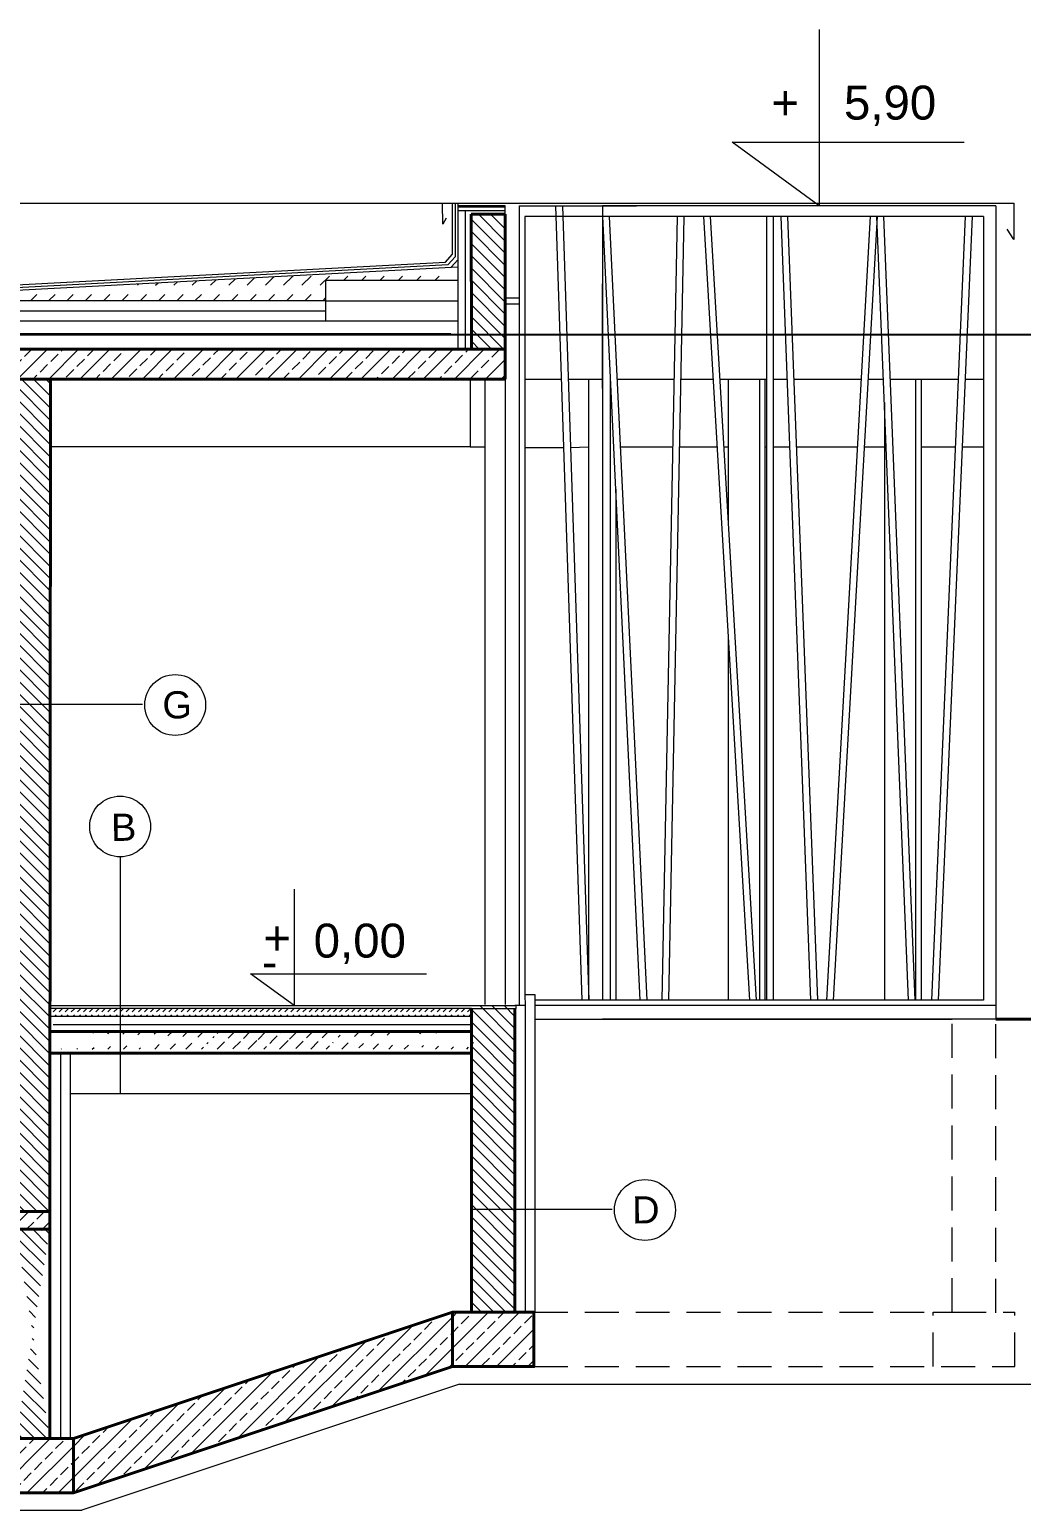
# Model space of a CAD drawing. Header units: millimetres. Extents: x -105266 to 178069, y 491 to 168574.
# Drawn here: x -79101 to -78370, y 33665 to 34755 of the extents above; entities that cross this region are included whole.
import ezdxf

# ---------------------------------------------------------------- set-up
doc = ezdxf.new("R2010")
doc.units = ezdxf.units.MM
doc.linetypes.add('HIDDENX2', pattern=[0.75, 0.5, -0.25])
for name, color, linetype, lineweight in [('A-L-W', 123, 'Continuous', 15), ('A-L-W-nad', 123, 'HIDDENX2', 15), ('A-sc murowane', 2, 'Continuous', 40), ('A-sc wykończenie', 6, 'Continuous', 18), ('A-SC-MUROWANE', 2, 'Continuous', 40), ('AVG', 123, 'Continuous', 15), ('izolacja2', 4, 'BATTING', 9), ('stolarka', 1, 'Continuous', 5), ('ściany murowane', 2, 'Continuous', 40)]:
    doc.layers.add(name, color=color, linetype=linetype, lineweight=lineweight)
doc.styles.get("Standard").update_dxf_attribs({"font": 'arial.ttf'})
doc.linetypes.add('BATTING', pattern='A,0.00254,-2.54,[134,ltypeshp.shx,S=2.54,R=0,X=-2.54,Y=0],-5.08,[134,ltypeshp.shx,S=2.54,R=180,X=2.54,Y=0],-2.54', length=10.16254)
pattern_1 = [(45, (-143719.6235657406, -14209.13567902868), (-11.4904851942814, 11.4904851942814), []), (45, (-143708.1510657405, -14209.13567902868), (-11.4904851942814, 11.4904851942814), [7.8, -3.25])]
pattern_2 = [(315, (-106790.687962319, -13952.61350947175), (4.490128060534578, 4.490128060534575), [])]
pattern_3 = [(315, (-143719.6235657406, -14209.13567902868), (4.490128060534578, 4.490128060534575), [])]

msp = doc.modelspace()

# ---------------------------------------------------------------- hatches: boundary and pattern name
at = {"layer": 'A-sc wykończenie'}
h = msp.add_hatch(dxfattribs=at)
h.set_pattern_fill('LINE', color=256, scale=2, angle=315)
h.set_pattern_definition(pattern_2)
edge = h.paths.add_edge_path()
edge.add_line((-78775.34299627526, 34520.06090829663), (-78775.38047085443, 34619.49537494396))
edge.add_line((-78775.38047085443, 34619.49537494384), (-78750.40822084408, 34619.20848629643))
edge.add_line((-78750.40822084408, 34619.20848629648), (-78750.34445485446, 34520.0600310421))
edge.add_line((-78750.344454854, 34520.0600310421), (-78775.34299239397, 34520.05060966437))
h = msp.add_hatch(dxfattribs=at)
h.set_pattern_fill('DASH', color=256, scale=3, angle=45)
h.set_pattern_definition([(45, (-143719.6235657406, -14209.13567902868), (8.881784197001252e-16, 13.47038418160373), [9.524999999999999, -9.524999999999999])])
h.paths.add_polyline_path([(-78790.39073043942, 34570.69533996309), (-78790.39043556873, 34580.41710759759), (-79377.79737114228, 34549.270741259), (-80039.26090515472, 34584.04666555116), (-80039.2611454895, 34570.7313802112), (-79900.17201493142, 34570.72589028116), (-79900.1724278547, 34555.72589028686), (-79617.79523518609, 34555.71811694164), (-79617.79564845163, 34540.70568061959), (-79166.02936128827, 34540.70568061959), (-79166.02894836498, 34555.70568061389), (-78882.70208457412, 34555.69788112586), (-78882.70167165084, 34570.69788112016)])
h = msp.add_hatch(dxfattribs=at)
h.set_pattern_fill('JIS_STN_2.5', color=256, scale=6.5)
h.set_pattern_definition(pattern_1)
edge = h.paths.add_edge_path()
edge.add_line((-78750.44069835052, 34520.07860236488), (-78750.44035871254, 34498.09350537423))
edge.add_line((-78750.44069837008, 34520.07986581187), (-78750.44069835052, 34520.07860236483))
edge.add_line((-78750.44069837008, 34520.07986581187), (-80054.26222812172, 34520.127276495))
edge.add_line((-80054.26222812172, 34520.12727649511), (-80079.26200649489, 34520.1281537944))
edge.add_line((-80079.26200649489, 34520.12815379434), (-80079.26261362687, 34498.07324749192))
edge.add_line((-78747.60450324762, 34498.09354860675), (-80079.26261362687, 34498.07324749192))
h = msp.add_hatch(dxfattribs=at)
h.set_pattern_fill('LINE', color=256, scale=2, angle=315)
h.set_pattern_definition(pattern_2)
edge = h.paths.add_edge_path()
edge.add_line((-79110.93087852673, 33884.89798819066), (-79085.74495686984, 33884.89831719694))
edge.add_line((-79110.93888869157, 34498.08800957691), (-79110.93087852673, 33884.89798819071))
edge.add_line((-79110.93888869157, 34498.08800957691), (-79085.43774035221, 34498.08839834262))
edge.add_line((-79085.43774035221, 34498.08839834262), (-79085.74475178888, 33884.89831719968))
h = msp.add_hatch(dxfattribs=at)
h.set_pattern_fill('DASH', color=256, angle=45)
h.set_pattern_definition([(45, (-142964.5283422826, -14210.00049700098), (4.440892098500626e-16, 4.490128060534577), [3.175, -3.175])])
edge = h.paths.add_edge_path()
edge.add_line((-79085.74684984257, 34027.70127743298), (-79085.74819228772, 34034.65649811465))
edge.add_line((-79085.74819228772, 34034.65649811471), (-78775.34136739813, 34034.57400378441))
edge.add_line((-78775.34136739813, 34034.57400378447), (-78775.34136739813, 34028.57400378464))
edge.add_line((-78775.34136739813, 34028.57400378458), (-79085.7467875315, 34028.57141386399))
h = msp.add_hatch(dxfattribs=at)
h.set_pattern_fill('LINE', color=256, scale=2, angle=315)
h.set_pattern_definition(pattern_3)
edge = h.paths.add_edge_path()
edge.add_line((-78775.32806218576, 33810.73652945961), (-78746.6445362365, 33810.73696674193))
edge.add_line((-78743.32120227462, 33810.7370174064), (-78743.33556367244, 34036.57668205137))
edge.add_line((-78775.32806218576, 33810.73652945961), (-78775.34149472017, 34036.5761936402))
edge.add_line((-78775.33154190026, 34036.57619427321), (-78743.33556377116, 34036.5782289334))
h = msp.add_hatch(dxfattribs=at)
h.set_pattern_fill('JIS_STN_2.5', color=256, scale=6.5)
h.set_pattern_definition([(45, (-143719.6235657406, -14210.1301167819), (-11.4904851942814, 11.4904851942814), []), (45, (-143708.1510657405, -14210.1301167819), (-11.4904851942814, 11.4904851942814), [7.8, -3.25])])
edge = h.paths.add_edge_path()
edge.add_line((-79085.74694508241, 33870.90428690882), (-79260.73823144028, 33871.89605692211))
edge.add_line((-79085.74694637276, 33883.90387941782), (-79085.74694508241, 33870.90428690876))
edge.add_line((-79085.74694637276, 33883.90387941782), (-79260.71063932191, 33883.90159384896))
edge.add_line((-79290.674607238, 33898.90156856984), (-79260.67833714254, 33898.89683643864))
edge.add_line((-79525.94045162547, 34002.43882175688), (-79260.73823144028, 33871.89605692217))
edge.add_line((-79290.65071755016, 33913.90154661961), (-79320.6506668904, 33913.95667667479))
edge.add_line((-79290.65071755016, 33913.90154661961), (-79290.67460723847, 33898.9015685699))
edge.add_line((-79260.67833714254, 33898.8968364387), (-79260.71063932191, 33883.90159384902))
edge.add_line((-79500.45246412719, 34019.34239195638), (-79500.47645511126, 34004.28728937417))
edge.add_line((-79470.48502345869, 34004.23217497185), (-79500.47645511126, 34004.28728937417))
edge.add_line((-79470.48502345869, 34004.23217497185), (-79470.51258848162, 33989.23220030383))
edge.add_line((-79440.51263913626, 33989.17707025145), (-79470.51258848162, 33989.23220030383))
edge.add_line((-79440.51263913626, 33989.17707025145), (-79440.54020416664, 33974.17709557783))
edge.add_line((-79410.54025481755, 33974.12196552452), (-79440.54020416664, 33974.17709557783))
edge.add_line((-79410.54025481755, 33974.12196552452), (-79410.56781984653, 33959.1219908537))
edge.add_line((-79380.56787050117, 33959.06686079667), (-79410.56781984653, 33959.1219908537))
edge.add_line((-79380.56787050117, 33959.06686079667), (-79380.59543552736, 33944.06688612305))
edge.add_line((-79350.59549488474, 33944.00702142496), (-79380.59543552736, 33944.06688612311))
edge.add_line((-79350.59549488474, 33944.00702142496), (-79350.62305121051, 33929.01178139898))
edge.add_line((-79320.62311056556, 33928.95191670071), (-79350.62305121051, 33929.01178139886))
edge.add_line((-79320.62311056556, 33928.95191670071), (-79320.65066688994, 33913.95667667473))
edge.add_line((-79500.45246412719, 34019.34239195638), (-79530.46791733729, 34019.39755049885))
edge.add_line((-79530.46545424333, 34024.44438400377), (-79530.46791733729, 34019.39755049891))
edge.add_line((-79530.46545424333, 34024.44438400377), (-79716.8546230185, 34024.44438400348))
edge.add_line((-79525.94045162547, 34002.43882175688), (-79717.69873552464, 34002.43882175659))
edge.add_line((-79717.6987355251, 34002.43882175653), (-79717.6987355251, 34024.44438400342))
h = msp.add_hatch(dxfattribs=at)
h.set_pattern_fill('JIS_STN_2.5', color=256, scale=6.5)
h.set_pattern_definition([(45, (-143719.6237537989, -14206.21005427103), (-11.4904851942814, 11.4904851942814), []), (45, (-143708.1512537987, -14206.21005427103), (-11.4904851942814, 11.4904851942814), [7.8, -3.25])])
edge = h.paths.add_edge_path()
edge.add_line((-78772.95263473384, 34005.72143996439), (-78775.34028349884, 34017.49749970851))
edge.add_line((-78775.33945693469, 34004.4993963719), (-79085.7705353263, 34004.50993558009))
edge.add_line((-78773.16765113102, 34017.49746700273), (-79085.74694517834, 34017.50217242191))
edge.add_line((-79085.77053274467, 34004.50993558021), (-79085.74712692827, 34017.50196682186))
h = msp.add_hatch(dxfattribs=at)
h.set_pattern_fill('LINE', color=256, scale=2, angle=315)
h.set_pattern_definition(pattern_3)
edge = h.paths.add_edge_path()
edge.add_line((-79110.93343226725, 33717.69849209372), (-79085.74695624338, 33717.69822540421))
edge.add_line((-79085.74694508241, 33871.89872466192), (-79085.74857784968, 33717.69822542138))
edge.add_line((-79110.92934243634, 33871.89834075655), (-79110.92699166082, 33717.69849219186))
edge.add_line((-79110.92934243634, 33871.89834075655), (-79085.74695624059, 33871.89872466169))
h = msp.add_hatch(dxfattribs=at)
h.set_pattern_fill('JIS_STN_2.5', color=256, scale=6.5)
h.set_pattern_definition(pattern_1)
edge = h.paths.add_edge_path()
edge.add_line((-78789.32463921301, 33770.73233584898), (-79068.42697054773, 33677.69822540403))
edge.add_line((-79068.42697054773, 33717.69822540392), (-79068.4269705482, 33677.69822540392))
edge.add_line((-78789.31269797098, 33810.73631626288), (-79068.42697054773, 33717.69822540392))
edge.add_line((-78789.32509658739, 33810.73218339066), (-78789.31269797098, 33770.73631626288))
h = msp.add_hatch(dxfattribs=at)
h.set_pattern_fill('JIS_STN_2.5', color=256, scale=6.5)
h.set_pattern_definition(pattern_1)
h.paths.add_polyline_path([(-78789.32509665072, 33810.73631607393), (-78789.31269797098, 33770.73631626288), (-78729.32450347228, 33770.73239588157), (-78729.3250966414, 33810.73723077799)])
edge = h.paths.add_edge_path()
edge.add_line((-78789.31269797098, 33770.73631626288), (-78729.32450347042, 33770.73239588157))
h = msp.add_hatch(dxfattribs=at)
h.set_pattern_fill('JIS_STN_2.5', color=256, scale=6.5)
h.set_pattern_definition(pattern_1)
edge = h.paths.add_edge_path()
edge.add_line((-79128.42697054773, 33717.69822540485), (-79068.42697054773, 33717.69822540392))
edge.add_line((-79068.42697054773, 33717.69822540392), (-79068.4269705482, 33677.69822540392))
edge.add_line((-79128.4269705482, 33677.69822540485), (-79068.42697054867, 33677.69822540392))
edge.add_line((-79128.42648486627, 33677.69822540485), (-79128.4264848658, 33717.69822540485))

# ---------------------------------------------------------------- linework, layer by layer
at = {"color": 1}
msp.add_xline((57065.48079975078, 34530.79983537231), (1, 0), dxfattribs=at)
at = {"layer": 'A-L-W'}
for p, q in [((-78796.3163122737, 34612.06111877157), (-78796.62996340796, 34627.61716937671)), ((-78789.38281392839, 34627.61760324148), (-78789.39282927496, 34589.75495130291)), ((-78742.2950040565, 34627.61865273096), (-78375.92052711706, 34627.5991028069)), ((-78375.92052711706, 34627.5991028069), (-78375.92194895001, 34600.95330568719)), ((-78793.85027457235, 34616.63807096811), (-78796.3163122737, 34612.06111877157)), ((-78785.43505241882, 34625.74277297176), (-78750.4364806574, 34625.74061583694)), ((-78750.38010512126, 34625.70723297949), (-78785.38282606492, 34625.74276975276)), ((-78375.92194895001, 34600.95330568719), (-78380.77906536378, 34608.3865749566)), ((-79378.46237788277, 34553.31122774551), (-78794.39108023347, 34584.21723194631)), ((-78794.39108023347, 34584.21723194631), (-78789.39282927496, 34589.75495130291)), ((-78792.39158195278, 34582.32023694123), (-78787.39329444172, 34587.99614081789)), ((-78790.24617907053, 34580.43096244593), (-78785.36783686533, 34585.97066006718)), ((-78775.34136739813, 34034.57400378458), (-78743.33543644959, 34034.57603907773)), ((-78743.33543644959, 34034.57603907773), (-78742.26120675795, 34034.57610738919)), ((-78742.26120675795, 34034.57610738919), (-78742.25731585847, 34036.59110612121))]:
    msp.add_line(p, q, dxfattribs=at)
at = {"layer": 'A-L-W-nad', "linetype": 'HIDDENX2', "ltscale": 50}
for p, q in [((-78421.13539266094, 33810.73708078802), (-78421.13868325457, 34026.58431350523)), ((-78389.13561465425, 33810.34152882757), (-78389.13917507438, 34026.58480133805)), ((-78729.32509656737, 33810.73239587714), (-78421.13561411688, 33810.73696553452)), ((-78435.13493112123, 33770.73675795623), (-78435.13580925131, 33810.7369655308)), ((-78435.13560800927, 33810.73696553452), (-78421.1356141206, 33810.73719604152)), ((-78421.13539265955, 33810.73696553778), (-78375.13560802417, 33810.73795343029)), ((-78375.1349982151, 33770.73764760095), (-78375.13560802417, 33810.73795343029)), ((-78729.32450347042, 33770.73239588157), (-78375.1349982151, 33770.73764760095)), ((-78729.32431071365, 33757.73239588297), (-78375.1348054588, 33757.73764760235))]:
    msp.add_line(p, q, dxfattribs=at)
at = {"layer": 'A-sc murowane', "linetype": 'Continuous', "ltscale": 50}
for p, q in [((-78750.44035871208, 34498.09349361192), (-80079.2626136264, 34498.07324749198)), ((-79085.43774035221, 34498.08839834262), (-79085.8471751448, 33886.89831586184)), ((-79085.74690949006, 34036.57141386405), (-79085.74695623686, 34001.57417735051)), ((-78389.13916703148, 34026.58480133828), (-78060.9532692304, 34026.59480771948)), ((-79085.74694637276, 33886.89831717116), (-79085.74694508241, 33871.89872466192)), ((-79085.74692024683, 33884.89831717128), (-79260.70693785298, 33884.8960316505)), ((-79085.74694508241, 33871.89872466192), (-79260.73452900557, 33871.89605697863)), ((-79085.74930702776, 33871.89872462595), (-79085.74695624338, 33717.69822540427))]:
    msp.add_line(p, q, dxfattribs=at)
at = {"layer": 'A-sc wykończenie'}
for p, q in [((-78689.14635522684, 34498.09442802276), (-78689.13947428178, 34040.57958068595)), ((-78673.1463552287, 34498.09467608111), (-78673.13925738094, 34040.57971151209)), ((-78586.14623327713, 34498.09600239737), (-78586.14461394606, 34391.87530796196)), ((-78563.1462332804, 34498.09635303218), (-78563.13925845569, 34040.58061092954)), ((-78559.14623327993, 34498.09641401215), (-78559.13925845755, 34040.58064363561)), ((-78448.14647721892, 34498.09810620268), (-78448.13926569905, 34040.58155122948)), ((-78444.14647722078, 34498.09816718266), (-78444.13926570091, 34040.58158393555)), ((-78471.14620275304, 34480.68520281605), (-78471.13926569812, 34040.58136316949)), ((-78668.94635522898, 34417.02050116497), (-78668.9392438696, 34040.57974585357)), ((-78586.14331550171, 34306.7034346579), (-78586.13925845662, 34040.58042286943)), ((-79110.93488360915, 34258.66435017438), (-79017.52295527628, 34258.66556935142)), ((-79034.01887677723, 34146.09291447468), (-79034.00765805619, 33971.56328800008)), ((-78728.33492697377, 34026.5647720555), (-78421.13904506734, 34026.58430698667)), ((-78685.69206979239, 34026.5799463587), (-78678.78299528288, 34026.58038571455)), ((-78775.32713332187, 33886.7058026516), (-78671.54477658842, 33886.7124738187))]:
    msp.add_line(p, q, dxfattribs=at)
for centre in [(-78993.49644473122, 34257.99185802859), (-79034.01887677723, 34168.51727303131), (-78647.51826604336, 33886.03876249598)]:
    msp.add_circle(centre, 22.42435855667246, dxfattribs=at)
at = {"layer": 'A-SC-MUROWANE'}
for p, q in [((-79110.93888869157, 34498.08800957691), (-79085.43774035221, 34498.08839834262)), ((-79085.7467875315, 34028.57141386405), (-79085.74691215364, 34034.57816161182)), ((-79085.7471269278, 34017.50217242471), (-78775.34042386545, 34017.49749971066)), ((-79085.74695623686, 34001.57417735051), (-78775.33940160062, 34001.59413027043)), ((-78789.32509658739, 33810.73218339066), (-78789.31269797098, 33770.73631626288)), ((-78789.31269797098, 33770.73631626288), (-78729.32450347042, 33770.73239588157))]:
    msp.add_line(p, q, dxfattribs=at)
msp.add_lwpolyline([(-78789.32509665072, 33810.73631607393), (-78789.31269797098, 33770.73631626288), (-78729.32450347228, 33770.73239588157), (-78729.3250966414, 33810.73723077799), (-78789.32509665072, 33810.73631607393)], dxfattribs=at)
at = {"layer": 'AVG', "linetype": 'Continuous', "ltscale": 50}
for p, q in [((-78519.0899582619, 34755.43105851639), (-78519.08792674934, 34625.73023154553)), ((-78519.08792674934, 34625.73023154553), (-78583.24649685083, 34672.54830782268)), ((-78583.24649685083, 34672.54830782268), (-78412.45395462608, 34672.54830782268)), ((-78787.38281375563, 34627.617991908), (-78787.39329444172, 34587.99614081789)), ((-78785.38281382548, 34627.61746287231), (-78785.39293151323, 34589.36791459158)), ((-78785.38282603791, 34625.74269849122), (-78785.34299937516, 34520.06724965888)), ((-79378.46203778798, 34551.3084477248), (-78792.39158195278, 34582.32023694123)), ((-79378.46169769319, 34549.3056677041), (-78785.36584640501, 34580.68920417504)), ((-78776.34391364802, 34498.09309852975), (-78776.34281606248, 34448.09309853976)), ((-78765.44036104085, 34498.02714246874), (-78765.44036104085, 34037.39271673271)), ((-78750.44036104085, 34498.02714246874), (-78750.44036104085, 34037.39271673271)), ((-78735.89387116555, 34498.09370665778), (-78709.09759651145, 34498.09412062135)), ((-78704.09486329902, 34498.09438627925), (-78678.79031451998, 34498.09447547108)), ((-78667.81961748863, 34498.0947572872), (-78625.87815045213, 34498.09539668461)), ((-78620.8771760028, 34498.09547292443), (-78597.4013113293, 34498.09583081376)), ((-78592.39267335946, 34498.09590717046), (-78557.99495580394, 34498.09643156339)), ((-78552.99495580906, 34498.09650778842), (-78542.88834788438, 34498.09666186351)), ((-78537.88475311149, 34498.09673814326), (-78488.2979263167, 34498.09749409407)), ((-78483.29009769272, 34498.09757043842), (-78471.84701924, 34498.09774488806)), ((-78466.8429742397, 34498.09782117467), (-78416.48111830579, 34498.09858894082)), ((-78411.4750258119, 34498.09866525863), (-78398.19478387592, 34498.09886771593)), ((-78776.34281606248, 34448.09309853976), (-79085.4712352345, 34448.08839782573)), ((-78776.34281606248, 34448.09309853976), (-78765.44036104085, 34448.09309853976)), ((-78735.8930932928, 34447.7412239382), (-78707.42979317738, 34447.7416636547)), ((-78702.42705116628, 34447.7416636547), (-78689.14559297144, 34448.09404538061)), ((-78665.42737958787, 34448.09480410967), (-78626.86457795111, 34448.09539984878)), ((-78621.86360348223, 34448.09547710665), (-78594.460238334, 34448.09590044957)), ((-78589.45160042515, 34448.09597782571), (-78586.14547102919, 34448.09602822749)), ((-78559.14547103105, 34448.0964460117), (-78557.99419355413, 34448.09646379728)), ((-78552.99419355972, 34448.09654104024), (-78540.99125791361, 34448.0967264675)), ((-78535.98766317984, 34448.09680376541), (-78491.09622438272, 34448.09749727383)), ((-78486.08839570006, 34448.09757463787), (-78471.1456891007, 34448.09781016946)), ((-78444.14568910582, 34448.09822259216), (-78418.64122875055, 34448.09861659877)), ((-78413.63513621336, 34448.09869393487), (-78398.19402162751, 34448.09893247638)), ((-78905.94175105562, 34122.40263321124), (-78905.94040663002, 34036.56851934422)), ((-78938.01969167983, 34059.97755748279), (-78808.40166358484, 34059.98150953244)), ((-78905.94040663002, 34036.56851934422), (-78938.01969167983, 34059.97755748279)), ((-78728.32120230488, 33810.73797127327), (-78728.33606958922, 34044.5329346083)), ((-78775.34136739813, 34034.57400378458), (-79085.74691215364, 34034.57816161182)), ((-78775.34098568672, 34028.57141386393), (-79085.7467875315, 34028.57141386405)), ((-78775.34028349884, 34017.49749970857), (-79085.7469451788, 34017.50217242191)), ((-79070.75837095614, 34001.56189222682), (-79070.74695624478, 33717.698454079)), ((-78775.33736113759, 33971.57368964517), (-79070.75716459352, 33971.56181022957)), ((-78784.08270382762, 33757.73692462513), (-79062.17345608326, 33665.04000720663)), ((-78784.08270382762, 33757.73692462513), (-78360.50849781485, 33757.7378644728)), ((-79201.27923731666, 33664.82244870254), (-79062.17345608326, 33665.04000720663))]:
    msp.add_line(p, q, dxfattribs=at)
at = {"layer": 'AVG'}
for p, q in [((-80031.57612577101, 34627.57623637399), (-78742.2950040565, 34627.61865273096)), ((-78750.43720002167, 34624.61757826318), (-78785.4350627402, 34624.61769867096)), ((-78750.43719003463, 34625.74257826306), (-78785.38282603791, 34625.74269849122)), ((-78750.43716595948, 34619.50475053316), (-78760.43716596413, 34619.50424954949)), ((-78750.43633656643, 34612.70973961348), (-78750.38010512126, 34625.70723297949)), ((-79085.74691951156, 34036.55645461068), (-78743.3355637707, 34036.57822893329))]:
    msp.add_line(p, q, dxfattribs=at)
at = {"layer": 'izolacja2', "linetype": 'BATTING', "ltscale": 0.25}
msp.add_line((-78750.43722330008, 34621.99536745322), (-78785.43501708211, 34621.99567814103), dxfattribs=at)
at = {"layer": 'izolacja2', "linetype": 'BATTING', "ltscale": 0.5}
msp.add_line((-78779.95022150429, 34621.99562945055), (-78779.95379862629, 34520.06090829663), dxfattribs=at)
at = {"layer": 'izolacja2', "linetype": 'Continuous', "ltscale": 50}
for p, q in [((-78882.70167165084, 34570.69788112016), (-78882.70249749787, 34540.69788113156)), ((-78785.36209472941, 34570.73456618319), (-78882.70167165084, 34570.69788112016)), ((-78882.70208457412, 34555.69788112586), (-79166.02894836498, 34555.70568061389)), ((-78785.35077357918, 34540.69520121058), (-80044.26215723969, 34540.72985681683))]:
    msp.add_line(p, q, dxfattribs=at)
at = {"layer": 'izolacja2', "ltscale": 1.5}
msp.add_line((-78882.70208457412, 34555.69788112586), (-78785.35642673654, 34555.69520137181), dxfattribs=at)
at = {"layer": 'izolacja2', "ltscale": 0.7}
msp.add_line((-79166.02915482663, 34548.20568061668), (-78882.70229082156, 34548.20568061668), dxfattribs=at)
at = {"layer": 'izolacja2', "linetype": 'BATTING', "ltscale": 0.9}
msp.add_line((-78790.39192226084, 34531.40148500878), (-80044.26218921432, 34531.4360851925), dxfattribs=at)
at = {"layer": 'izolacja2'}
for p, q in [((-78728.33606958922, 34044.5329346083), (-78735.88689588543, 34044.53245444283)), ((-78735.88689588543, 34044.53245444283), (-78735.75868221067, 34036.57855746408)), ((-78735.75868221067, 34036.57855746408), (-78743.33556472205, 34036.59318818596))]:
    msp.add_line(p, q, dxfattribs=at)
at = {"layer": 'izolacja2', "ltscale": 0.75}
for p, q in [((-78735.75868221067, 34036.57855746408), (-78735.75523924289, 33810.73713275)), ((-79077.63156364832, 33717.69822540415), (-79077.63118446126, 34001.09031383962))]:
    msp.add_line(p, q, dxfattribs=at)
at = {"layer": 'izolacja2', "linetype": 'BATTING', "ltscale": 0.55}
msp.add_line((-79083.25175968066, 34022.80012508169), (-78775.34061898405, 34022.80484137429), dxfattribs=at)
at = {"layer": 'stolarka', "linetype": 'Continuous', "ltscale": 50}
for p, q in [((-78740.07472365836, 34625.72767043301), (-78740.08506695714, 34036.58691157693)), ((-78740.07472365836, 34625.72767043301), (-78653.79113546779, 34625.72909667868)), ((-78398.1966076961, 34617.73289747316), (-78735.8957193454, 34617.72823948589)), ((-78735.8957193454, 34617.72823948589), (-78735.88689588543, 34044.53245444283)), ((-78713.31968396596, 34625.56267315814), (-78693.94353280982, 34040.57954140544)), ((-78708.32242447438, 34625.72819529033), (-78688.94079215286, 34040.57958231053)), ((-78678.79226030243, 34625.72871044803), (-78678.78345976138, 34040.57966536215)), ((-78389.14830104282, 34625.73312606722), (-78678.79113546407, 34625.7287104648)), ((-78650.93562855406, 34040.57989306051), (-78678.54919577038, 34617.72862350255)), ((-78645.92991097664, 34040.57993398992), (-78673.54347988052, 34617.72869981419)), ((-78634.9042659213, 34040.58002414137), (-78623.51793676263, 34617.72981183663)), ((-78629.9032921686, 34040.5800650319), (-78618.51890951788, 34617.63118827123)), ((-78604.43836310154, 34617.72975331977), (-78570.48955716679, 34040.58055082966)), ((-78599.42972513122, 34617.72982967798), (-78565.48091711776, 34040.58059178283)), ((-78557.99677962458, 34617.73046132237), (-78557.98798097644, 34040.58065304907)), ((-78552.99677963016, 34617.7305375474), (-78552.98798097784, 34040.58069393157)), ((-78547.4274814876, 34617.73062245049), (-78525.5293548789, 34040.58091844771)), ((-78542.4238867147, 34617.73069873046), (-78520.52575876398, 34040.58095935966)), ((-78481.60248669257, 34617.73162595242), (-78513.9032776097, 34040.58101350862)), ((-78476.59465806765, 34617.73170229666), (-78508.89545096943, 34040.58105445515)), ((-78453.43299787652, 34040.5815079451), (-78476.6620226225, 34617.73170126848)), ((-78448.42895144664, 34040.58154886089), (-78471.65797762407, 34617.73177755497)), ((-78436.2468716793, 34040.58164846794), (-78411.31265769547, 34617.73269751821)), ((-78431.24078071743, 34040.58168940026), (-78406.30656520111, 34617.7327738373)), ((-78398.1966076961, 34617.73289747316), (-78398.1878571545, 34040.58195965832)), ((-78389.14830104282, 34625.73312606722), (-78389.13904507106, 34026.58480134014)), ((-78678.79031452184, 34498.0945976783), (-78678.79076476229, 34568.09459767643)), ((-78750.66841069303, 34557.91071927351), (-78740.07367529089, 34557.86581780111)), ((-78750.41420585357, 34553.48378687714), (-78740.07360759677, 34553.48390775303)), ((-78678.79020917622, 34491.18440805528), (-78678.79127632474, 34561.1844080469)), ((-78678.79031452184, 34498.0945976783), (-78678.79031452184, 34498.0945976783)), ((-78557.99364697954, 34412.24369706459), (-78557.99364697954, 34412.24369706459)), ((-78398.1878571545, 34040.58195965832), (-78728.33559651228, 34040.57926019795)), ((-78389.13936748795, 34036.58203364328), (-78728.33556380609, 34036.57926019818)), ((-78389.13916703148, 34026.58480133828), (-78678.78312629482, 34026.58038571257)), ((-78389.13904507106, 34026.58480134014), (-78421.13904506734, 34026.58430698667))]:
    msp.add_line(p, q, dxfattribs=at)
at = {"layer": 'ściany murowane', "linetype": 'Continuous', "ltscale": 50}
for p, q in [((-78750.4977833626, 34619.50475266042), (-78775.38047085443, 34619.49537494384)), ((-78775.38047085443, 34619.49537494384), (-78775.3430000853, 34520.07101843019)), ((-78750.51358622286, 34619.50474670473), (-78750.44035871208, 34498.09349361192)), ((-78775.34300437357, 34520.08239629913), (-80054.26222812172, 34520.12727649511)), ((-78775.34299627526, 34520.06090829663), (-78750.344454854, 34520.0600310407)), ((-78775.32713332187, 33810.73652947381), (-78775.34152153853, 34034.57400378668)), ((-78743.32120227462, 33810.7370174064), (-78743.33543644959, 34034.57603907773)), ((-78789.31269797098, 33810.73631626288), (-79068.42697054773, 33717.69822540392)), ((-78789.32463921301, 33770.73233584898), (-79068.42697054773, 33677.69822540403)), ((-79128.42697054773, 33717.69822540485), (-79068.42697054773, 33717.69822540392)), ((-79068.42697054773, 33717.69822540392), (-79068.4269705482, 33677.69822540392)), ((-79128.42697054867, 33677.69822540485), (-79068.42697054867, 33677.69822540392))]:
    msp.add_line(p, q, dxfattribs=at)

# ---------------------------------------------------------------- texts
at = {"layer": 'AVG', "linetype": 'Continuous', "ltscale": 50, "char_height": 25, "width": 52.5, "attachment_point": 1}
for s, insert in [('5,90', (-78500.94890468774, 34714.16607603956)), ('+', (-78928.65165374076, 34098.96256762616)), ('0,00', (-78891.4943920376, 34096.95918715991))]:
    msp.add_mtext(s, dxfattribs=dict(at, insert=insert))
at = {"layer": 'AVG', "linetype": 'Continuous', "ltscale": 50, "char_height": 25, "attachment_point": 1}
for s, insert in [('+ ', (-78554.32610106116, 34714.21177199729)), ('^J- ', (-78929.7449492125, 34123.14495196812))]:
    msp.add_mtext_dynamic_manual_height_columns(s, width=41.71742573752999, gutter_width=12.5, heights=[0], dxfattribs=dict(at, insert=insert))
at = {"layer": 'stolarka', "linetype": 'Continuous', "ltscale": 50, "char_height": 20, "attachment_point": 1, "rotation": 0.4888016115519233}
for s, insert in [('G', (-79002.99365639986, 34268.04424357951)), ('B', (-79040.82483649693, 34177.87477734256)), ('D', (-78657.015477712, 33896.09114804691))]:
    msp.add_mtext_dynamic_manual_height_columns(s, width=21.24681209772825, gutter_width=12.5, heights=[0], dxfattribs=dict(at, insert=insert))

doc.saveas('drawing.dxf')
